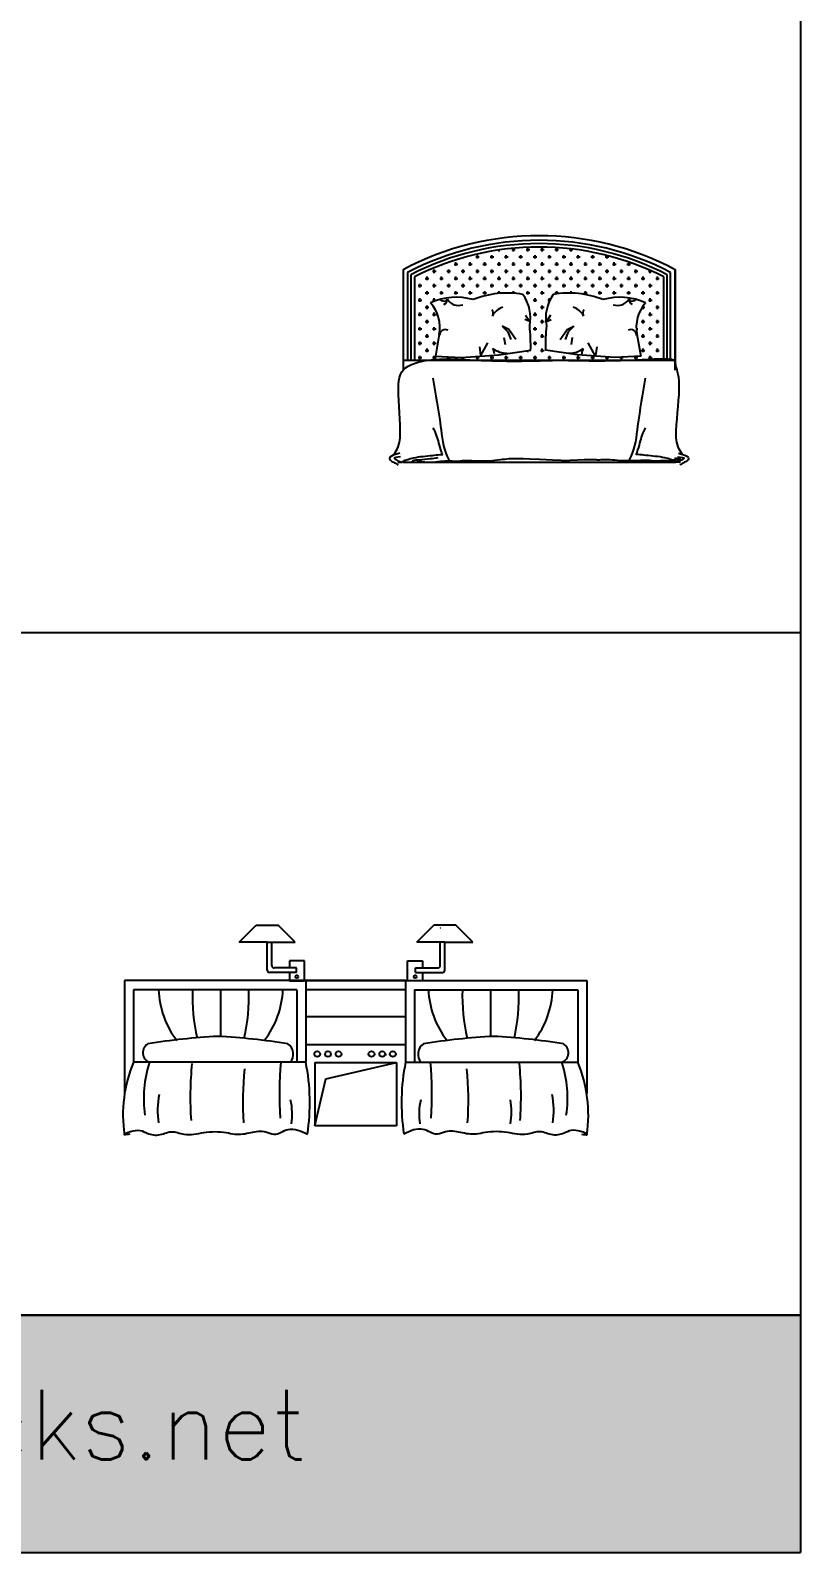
# Model space of a CAD drawing. Header units: millimetres. Extents: x 6388 to 59789, y -18725 to 8137.
# Drawn here: x 56393 to 59789, y -18725 to -12009 of the extents above; entities that cross this region are included whole.
import ezdxf

# ---------------------------------------------------------------- set-up
doc = ezdxf.new("R2010")
doc.units = ezdxf.units.MM
doc.layers.add('www.cad-blocks.net', color=7, linetype='Continuous')
doc.styles.get("Standard").update_dxf_attribs({"font": 'arial.ttf'})

# ---------------------------------------------------------------- blocks, each defined once
blk = doc.blocks.new('A$C765958B1')
for p, q in [((483.2, 942.1), (483.2, 948.7)), ((538.7, 950.1), (554.6, 950.1)), ((546.7, 942.1), (546.7, 956.4)), ((602.2, 950.1), (618.1, 950.1)), ((610.2, 942.1), (610.2, 958)), ((665.7, 950.1), (681.6, 950.1)), ((673.7, 942.1), (673.7, 958)), ((729.2, 950.1), (745.1, 950.1)), ((737.2, 942.1), (737.2, 958)), ((792.7, 950.1), (808.6, 950.1)), ((800.7, 942.1), (800.7, 953.4)), ((864.2, 942.1), (864.2, 944.2)), ((229.2, 878.6), (229.2, 882.6)), ((284.7, 886.6), (300.6, 886.6)), ((292.7, 878.6), (292.7, 894.5)), ((324.4, 910.4), (324.4, 914.3)), ((348.2, 886.6), (364.1, 886.6)), ((356.2, 878.6), (356.2, 894.5)), ((380, 918.3), (395.8, 918.3)), ((387.9, 910.4), (387.9, 926.3)), ((411.7, 886.6), (427.6, 886.6)), ((419.7, 878.6), (419.7, 894.5)), ((443.5, 918.3), (459.3, 918.3)), ((451.4, 910.4), (451.4, 926.3)), ((475.2, 886.6), (491.1, 886.6)), ((483.2, 878.6), (483.2, 894.5)), ((507, 918.3), (522.8, 918.3)), ((514.9, 910.4), (514.9, 926.3)), ((538.7, 886.6), (554.6, 886.6)), ((546.7, 878.6), (546.7, 894.5)), ((570.5, 918.3), (586.3, 918.3)), ((578.4, 910.4), (578.4, 926.3)), ((602.2, 886.6), (618.1, 886.6)), ((610.2, 878.6), (610.2, 894.5)), ((634, 918.3), (649.8, 918.3)), ((641.9, 910.4), (641.9, 926.3)), ((665.7, 886.6), (681.6, 886.6)), ((673.7, 878.6), (673.7, 894.5)), ((697.5, 918.3), (713.3, 918.3)), ((705.4, 910.4), (705.4, 926.3)), ((729.2, 886.6), (745.1, 886.6)), ((737.2, 878.6), (737.2, 894.5)), ((761, 918.3), (776.8, 918.3)), ((768.9, 910.4), (768.9, 926.3)), ((792.7, 886.6), (808.6, 886.6)), ((800.7, 878.6), (800.7, 894.5)), ((824.5, 918.3), (840.3, 918.3)), ((832.4, 910.4), (832.4, 926.3)), ((856.2, 886.6), (872.1, 886.6)), ((864.2, 878.6), (864.2, 894.5)), ((888, 918.3), (903.8, 918.3)), ((895.9, 910.4), (895.9, 926.3)), ((919.7, 886.6), (935.6, 886.6)), ((927.7, 878.6), (927.7, 894.5)), ((951.5, 918.3), (967.3, 918.3)), ((959.4, 910.4), (959.4, 923.9)), ((983.2, 886.6), (999.1, 886.6)), ((991.2, 878.6), (991.2, 894.5)), ((1046.7, 886.6), (1062.6, 886.6)), ((1054.7, 878.6), (1054.7, 894.5)), ((109.6, 823.1), (110.1, 823.1)), ((157.7, 823.1), (173.6, 823.1)), ((165.7, 815.1), (165.7, 831)), ((189.5, 854.8), (205.3, 854.8)), ((197.4, 846.9), (197.4, 862.8)), ((221.2, 823.1), (237.1, 823.1)), ((229.2, 815.1), (229.2, 831)), ((253, 854.8), (268.8, 854.8)), ((260.9, 846.9), (260.9, 862.8)), ((284.7, 823.1), (300.6, 823.1)), ((292.7, 815.1), (292.7, 831)), ((316.5, 854.8), (332.3, 854.8)), ((324.4, 846.9), (324.4, 862.8)), ((348.2, 823.1), (364.1, 823.1)), ((356.2, 815.1), (356.2, 831)), ((380, 854.8), (395.8, 854.8)), ((387.9, 846.9), (387.9, 862.8)), ((411.7, 823.1), (427.6, 823.1)), ((419.7, 815.1), (419.7, 831)), ((443.5, 854.8), (459.3, 854.8)), ((451.4, 846.9), (451.4, 862.8)), ((475.2, 823.1), (491.1, 823.1)), ((483.2, 815.1), (483.2, 831)), ((507, 854.8), (522.8, 854.8)), ((514.9, 846.9), (514.9, 862.8)), ((538.7, 823.1), (554.6, 823.1)), ((546.7, 815.1), (546.7, 831)), ((570.5, 854.8), (586.3, 854.8)), ((578.4, 846.9), (578.4, 862.8)), ((602.2, 823.1), (618.1, 823.1)), ((610.2, 815.1), (610.2, 831)), ((634, 854.8), (649.8, 854.8)), ((641.9, 846.9), (641.9, 862.8)), ((665.7, 823.1), (681.6, 823.1)), ((673.7, 815.1), (673.7, 831)), ((697.5, 854.8), (713.3, 854.8)), ((705.4, 846.9), (705.4, 862.8)), ((729.2, 823.1), (745.1, 823.1)), ((737.2, 815.1), (737.2, 831)), ((761, 854.8), (776.8, 854.8)), ((768.9, 846.9), (768.9, 862.8)), ((792.7, 823.1), (808.6, 823.1)), ((800.7, 815.1), (800.7, 831)), ((824.5, 854.8), (840.3, 854.8)), ((832.4, 846.9), (832.4, 862.8)), ((856.2, 823.1), (872.1, 823.1)), ((864.2, 815.1), (864.2, 831)), ((888, 854.8), (903.8, 854.8)), ((895.9, 846.9), (895.9, 862.8)), ((919.7, 823.1), (935.6, 823.1)), ((927.7, 815.1), (927.7, 831)), ((951.5, 854.8), (967.3, 854.8)), ((959.4, 846.9), (959.4, 862.8)), ((983.2, 823.1), (999.1, 823.1)), ((991.2, 815.1), (991.2, 831)), ((1015, 854.8), (1030.8, 854.8)), ((1022.9, 846.9), (1022.9, 862.8)), ((1046.7, 823.1), (1062.6, 823.1)), ((1054.7, 815.1), (1054.7, 831)), ((1078.5, 854.8), (1094.3, 854.8)), ((1086.4, 846.9), (1086.4, 862.8)), ((1110.2, 823.1), (1126.1, 823.1)), ((1118.2, 815.1), (1118.2, 831)), ((1142, 854.8), (1157, 854.8)), ((1149.9, 846.9), (1149.9, 858)), ((1173.7, 823.1), (1189.6, 823.1)), ((1181.7, 815.1), (1181.7, 831)), ((109.6, 759.6), (110.1, 759.6)), ((126, 791.3), (141.8, 791.3)), ((133.9, 783.4), (133.9, 799.3)), ((157.7, 759.6), (173.6, 759.6)), ((165.7, 751.6), (165.7, 767.5)), ((189.5, 791.3), (205.3, 791.3)), ((197.4, 783.4), (197.4, 799.3)), ((221.2, 759.6), (237.1, 759.6)), ((229.2, 751.6), (229.2, 767.5)), ((253, 791.3), (268.8, 791.3)), ((260.9, 783.4), (260.9, 799.3)), ((284.7, 759.6), (300.6, 759.6)), ((292.7, 751.6), (292.7, 767.5)), ((316.5, 791.3), (332.3, 791.3)), ((324.4, 783.4), (324.4, 799.3)), ((348.2, 759.6), (364.1, 759.6)), ((356.2, 751.6), (356.2, 767.5)), ((380, 791.3), (395.8, 791.3)), ((387.9, 783.4), (387.9, 799.3)), ((411.7, 759.6), (427.6, 759.6)), ((419.7, 751.6), (419.7, 767.5)), ((443.5, 791.3), (459.3, 791.3)), ((451.4, 783.4), (451.4, 799.3)), ((475.2, 759.6), (491.1, 759.6)), ((483.2, 756.9), (483.2, 767.5)), ((507, 791.3), (522.8, 791.3)), ((514.9, 783.4), (514.9, 799.3)), ((538.7, 759.6), (554.6, 759.6)), ((546.7, 757.5), (546.7, 767.5)), ((570.5, 791.3), (586.3, 791.3)), ((578.4, 783.4), (578.4, 799.3)), ((602.2, 759.6), (618.1, 759.6)), ((610.2, 751.6), (610.2, 767.5)), ((634, 791.3), (649.8, 791.3)), ((641.9, 783.4), (641.9, 799.3)), ((665.7, 759.6), (681.6, 759.6)), ((673.7, 751.6), (673.7, 767.5)), ((697.5, 791.3), (713.3, 791.3)), ((705.4, 783.4), (705.4, 799.3)), ((729.2, 759.6), (745.1, 759.6)), ((737.2, 754.8), (737.2, 767.5)), ((761, 791.3), (776.8, 791.3)), ((768.9, 783.4), (768.9, 799.3)), ((792.7, 759.6), (808.6, 759.6)), ((800.7, 758.3), (800.7, 767.5)), ((824.5, 791.3), (840.3, 791.3)), ((832.4, 783.4), (832.4, 799.3)), ((856.2, 759.6), (872.1, 759.6)), ((864.2, 751.9), (864.2, 767.5)), ((888, 791.3), (903.8, 791.3)), ((895.9, 783.4), (895.9, 799.3)), ((919.7, 759.6), (935.6, 759.6)), ((927.7, 751.6), (927.7, 767.5)), ((951.5, 791.3), (967.3, 791.3)), ((959.4, 783.4), (959.4, 799.3)), ((983.2, 759.6), (999.1, 759.6)), ((991.2, 751.6), (991.2, 767.5)), ((1015, 791.3), (1030.8, 791.3)), ((1022.9, 783.4), (1022.9, 799.3)), ((1046.7, 759.6), (1062.6, 759.6)), ((1054.7, 751.6), (1054.7, 767.5)), ((1078.5, 791.3), (1094.3, 791.3)), ((1086.4, 783.4), (1086.4, 799.3)), ((1110.2, 759.6), (1126.1, 759.6)), ((1118.2, 751.6), (1118.2, 767.5)), ((1142, 791.3), (1157.8, 791.3)), ((1149.9, 783.4), (1149.9, 799.3)), ((1173.7, 759.6), (1189.6, 759.6)), ((1181.7, 751.6), (1181.7, 767.5)), ((1205.5, 791.3), (1209.6, 791.3)), ((109.6, 696.1), (110.1, 696.1)), ((126, 727.8), (141.8, 727.8)), ((133.9, 719.9), (133.9, 735.8)), ((133.9, 656.4), (133.9, 672.3)), ((157.7, 696.1), (173.6, 696.1)), ((165.7, 688.1), (165.7, 704)), ((189.5, 727.8), (205.3, 727.8)), ((197.4, 722.5), (197.4, 735.8)), ((197.4, 656.4), (197.4, 672.3)), ((614.5, 696.1), (618.1, 696.1)), ((634, 727.8), (649.8, 727.8)), ((641.9, 719.9), (641.9, 735.8)), ((641.9, 656.4), (641.9, 672.3)), ((665.7, 696.1), (681.6, 696.1)), ((673.7, 688.1), (673.7, 704)), ((697.5, 727.8), (707.3, 727.8)), ((705.4, 723.8), (705.4, 735.8)), ((959.4, 734.2), (959.4, 735.8)), ((1086.4, 730.8), (1086.4, 735.8)), ((1114.3, 696.1), (1126.1, 696.1)), ((1118.2, 688.1), (1118.2, 701.8)), ((1142, 727.8), (1157.8, 727.8)), ((1149.9, 719.9), (1149.9, 735.8)), ((1149.9, 656.4), (1149.9, 672.3)), ((1173.7, 696.1), (1189.6, 696.1)), ((1181.7, 688.1), (1181.7, 704)), ((1205.5, 727.8), (1209.6, 727.8)), ((109.6, 632.6), (110.1, 632.6)), ((126, 664.3), (141.8, 664.3)), ((133.9, 592.9), (133.9, 608.8)), ((157.7, 632.6), (173.6, 632.6)), ((165.7, 624.6), (165.7, 640.5)), ((189.5, 664.3), (205.3, 664.3)), ((197.4, 592.9), (197.4, 608.8)), ((497.2, 611.8), (521.4, 587.6)), ((525.9, 598.2), (497.2, 611.8)), ((618.2, 633), (597, 642)), ((600.1, 661.7), (618.2, 633)), ((634, 664.3), (649.8, 664.3)), ((641.9, 592.9), (641.9, 608.8)), ((665.7, 632.6), (681.6, 632.6)), ((673.7, 624.6), (673.7, 640.5)), ((709.8, 661.7), (691.6, 633)), ((691.6, 633), (712.8, 642)), ((783.9, 598.2), (812.7, 611.8)), ((812.7, 611.8), (788.5, 587.6)), ((1110.2, 632.6), (1126.1, 632.6)), ((1118.2, 624.6), (1118.2, 640.5)), ((1142, 664.3), (1157.8, 664.3)), ((1149.9, 592.9), (1149.9, 608.8)), ((1173.7, 632.6), (1189.6, 632.6)), ((1181.7, 624.6), (1181.7, 640.5)), ((1205.5, 664.3), (1209.6, 664.3)), ((109.6, 569.1), (110.1, 569.1)), ((126, 600.8), (141.8, 600.8)), ((126, 537.3), (141.8, 537.3)), ((133.9, 529.4), (133.9, 545.3)), ((157.7, 569.1), (173.6, 569.1)), ((165.7, 561.1), (165.7, 577)), ((189.5, 600.8), (205.3, 600.8)), ((189.5, 537.3), (205.3, 537.3)), ((197.4, 529.4), (197.4, 545.3)), ((218.9, 576.6), (202.1, 479.8)), ((401.7, 480), (433.9, 538.6)), ((503.9, 563.2), (509.5, 531.1)), ((521.4, 587.6), (535, 554.3)), ((557.7, 554.3), (525.9, 598.2)), ((634, 600.8), (649.8, 600.8)), ((634, 537.3), (649.8, 537.3)), ((641.9, 529.4), (641.9, 545.3)), ((665.7, 569.1), (681.6, 569.1)), ((673.7, 561.1), (673.7, 577)), ((752.1, 554.3), (783.9, 598.2)), ((788.5, 587.6), (774.8, 554.3)), ((806, 563.2), (800.3, 531.1)), ((908.1, 480), (875.9, 538.6)), ((1088.2, 600.8), (1094.3, 600.8)), ((1090.9, 576.6), (1107.7, 479.8)), ((1110.2, 569.1), (1126.1, 569.1)), ((1118.2, 561.1), (1118.2, 577)), ((1142, 600.8), (1157.8, 600.8)), ((1142, 537.3), (1157.8, 537.3)), ((1149.9, 529.4), (1149.9, 545.3)), ((1173.7, 569.1), (1189.6, 569.1)), ((1181.7, 561.1), (1181.7, 577)), ((1205.5, 600.8), (1209.6, 600.8)), ((1205.5, 537.3), (1209.6, 537.3)), ((109.6, 505.6), (110.1, 505.6)), ((126, 473.8), (141.8, 473.8)), ((133.9, 465.9), (133.9, 481.8)), ((157.7, 505.6), (173.6, 505.6)), ((165.7, 497.6), (165.7, 513.5)), ((189.5, 473.8), (205.3, 473.8)), ((197.4, 465.9), (197.4, 481.8)), ((202.1, 479.8), (316, 474.1)), ((253, 473.8), (268.8, 473.8)), ((260.9, 467.8), (260.9, 476.9)), ((316, 474.1), (481.7, 485.5)), ((316.5, 473.8), (332.3, 473.8)), ((324.4, 465.9), (324.4, 474.7)), ((380, 473.8), (395.8, 473.8)), ((387.9, 465.9), (387.9, 479.1)), ((396.1, 521.6), (401.7, 483.8)), ((443.5, 473.8), (459.3, 473.8)), ((451.4, 465.9), (451.4, 481.8)), ((481.7, 485.5), (622.4, 505.9)), ((507, 473.8), (522.8, 473.8)), ((514.9, 465.9), (514.9, 481.8)), ((570.5, 473.8), (586.3, 473.8)), ((578.4, 465.9), (578.4, 481.8)), ((610.2, 497.6), (610.2, 504.1)), ((634, 473.8), (649.8, 473.8)), ((641.9, 465.9), (641.9, 481.8)), ((665.7, 505.6), (681.6, 505.6)), ((673.7, 497.6), (673.7, 513.5)), ((828.2, 485.5), (687.5, 505.9)), ((697.5, 473.8), (713.3, 473.8)), ((705.4, 465.9), (705.4, 481.8)), ((737.2, 497.6), (737.2, 498.7)), ((761, 473.8), (776.8, 473.8)), ((768.9, 465.9), (768.9, 481.8)), ((824.5, 473.8), (840.3, 473.8)), ((993.8, 474.1), (828.2, 485.5)), ((832.4, 465.9), (832.4, 481.8)), ((888, 473.8), (903.8, 473.8)), ((895.9, 465.9), (895.9, 480.9)), ((913.8, 521.6), (908.1, 483.8)), ((951.5, 473.8), (967.3, 473.8)), ((959.4, 465.9), (959.4, 476.5)), ((1107.7, 479.8), (993.8, 474.1)), ((1015, 473.8), (1030.8, 473.8)), ((1022.9, 465.9), (1022.9, 475.6)), ((1078.5, 473.8), (1094.3, 473.8)), ((1086.4, 465.9), (1086.4, 478.7)), ((1110.2, 505.6), (1126.1, 505.6)), ((1118.2, 497.6), (1118.2, 513.5)), ((1142, 473.8), (1157.8, 473.8)), ((1149.9, 465.9), (1149.9, 481.8)), ((1173.7, 505.6), (1189.6, 505.6)), ((1181.7, 497.6), (1181.7, 513.5)), ((1205.5, 473.8), (1209.6, 473.8))]:
    blk.add_line(p, q)
at = {"extrusion": (-5.62396e-32, -1.83698e-16, -1)}
for p, q in [((59.6, 861.8), (59.6, 418.6)), ((79.6, 849), (79.6, 461.8)), ((94.6, 839.3), (94.6, 461.8)), ((109.6, 829.6), (109.6, 461.8)), ((1209.6, 461.8), (1209.6, 829.6)), ((1224.6, 461.8), (1224.6, 839.3)), ((1239.6, 461.8), (1239.6, 849)), ((1259.6, 418.5), (1259.6, 861.8)), ((1259.6, 861.8), (1259.6, 418.6)), ((59.6, 461.8), (1259.6, 461.8)), ((59.6, 11.8), (1216.8, 11.8))]:
    blk.add_line(p, q, dxfattribs=at)
for centre, radius, start, end in [((659.6, -264.6), 1276.2, 61.95607, 118.04393), ((659.6, -259), 1250.6, 62.36845, 117.63155), ((659.6, -254.5), 1231.2, 62.68297, 117.31703), ((659.6, -249.9), 1211.6, 63.00206, 116.99794), ((294.1, 463), 276.9, 74.41077, 114.16954), ((518.4, 352.3), 406.1, 80.14569, 111.6607), ((438.2, 647.4), 182.9, 349.74638, 35.05665), ((871.6, 647.4), 182.9, 144.94335, 190.25362), ((791.4, 352.3), 406.1, 68.3393, 99.85431), ((1015.7, 463), 276.9, 65.83046, 105.58923), ((57.1, 606.9), 164.7, 349.00747, 41.34021), ((239.9, 747.9), 24.6, 222.49577, 296.57645), ((233.9, 726.7), 19.1, 288.44388, 15.93759), ((304.2, 761.8), 57.9, 211.79038, 289.08169), ((436.8, 669.6), 21.1, 328.8176, 44.60908), ((525, 619.3), 81.1, 107.80539, 152.13988), ((784.8, 619.3), 81.1, 27.86012, 72.19461), ((873.1, 669.6), 21.1, 135.39092, 211.1824), ((1005.6, 761.8), 57.9, 250.91831, 328.20962), ((1076, 726.7), 19.1, 164.06241, 251.55612), ((1069.9, 747.9), 24.6, 243.42355, 317.50423), ((1252.7, 606.9), 164.7, 138.65979, 190.99253), ((-361.4, 522.9), 983.9, 359.00704, 5.35828), ((1671.2, 522.9), 983.9, 174.64172, 180.99296), ((247.3, 570.4), 27, 66.49974, 178.7128), ((1062.5, 570.4), 27, 1.2872, 113.50026), ((518.2, 598.5), 105.4, 232.88164, 270.26586), ((431.8, 492.1), 30.6, 358.18105, 41.80416), ((791.7, 598.5), 105.4, 269.73414, 307.11836), ((878, 492.1), 30.6, 138.19584, 181.81895)]:
    blk.add_arc(centre, radius, start, end)
for points, knots in [([(14.9, 43), (21.9, 49.4), (46.8, 87.5), (49.5, 181.4), (28.8, 376.4), (60.2, 436.6), (205.4, 475), (434.6, 455.3), (625, 458.4), (719.2, 461.7)], [0, 0, 0, 0, 28.320233, 100.953775, 269.820348, 420.691469, 489.161544, 656.134073, 940.569207, 940.569207, 940.569207, 940.569207]), ([(1296.4, 43), (1289.4, 49.4), (1264.4, 87.5), (1261.8, 181.4), (1290.3, 376.4), (1258.9, 436.6), (1263.7, 475), (1034.5, 455.3), (844.1, 458.4), (719.2, 461.7)], [0, 0, 0, 0, 28.320233, 100.953775, 269.820348, 420.691469, 489.161544, 656.134073, 940.569207, 940.569207, 940.569207, 940.569207]), ([(191.3, 164.5), (196.6, 153.4), (211.8, 122.1), (218.5, 83.9), (231.5, 47.1), (233, 44.7)], [0, 0, 0, 0, 37.234018, 105.386078, 113.844905, 113.844905, 113.844905, 113.844905]), ([(1127.9, 164.5), (1122.5, 153.4), (1107.3, 122.1), (1100.6, 83.9), (1087.7, 47.1), (1086.2, 44.7)], [0, 0, 0, 0, 37.234018, 105.386078, 113.844905, 113.844905, 113.844905, 113.844905]), ([(36.4, 12.5), (41.1, 12.3), (54.5, 11.9), (62, 19), (114.1, 36), (173.5, 40.6), (213.7, 45), (229.9, 47.2), (232.6, 45), (233, 44.7)], [0, 0, 0, 0, 14.447875, 40.468341, 96.220884, 181.018327, 216.046098, 224.609189, 226.185962, 226.185962, 226.185962, 226.185962]), ([(212.8, 31.3), (192.1, 28.2), (164.9, 24.2), (90.7, 19.6), (113.1, 10.3), (126.9, 15.9), (151.9, 14), (184.1, 11), (223.4, 16.9), (266.4, 19.2), (302.2, 16), (332.6, 21.4), (426.8, 15.7), (460.5, 20), (531.4, 29.6), (552, 27.5), (565.4, 31.6), (795, 19.3)], [0, 0, 0, 0, 87.513803, 114.592793, 124.77702, 141.903576, 160.817021, 198.691115, 240.471478, 280.23486, 329.410006, 348.41762, 373.077233, 428.05708, 447.802257, 468.691939, 491.310217, 491.310217, 491.310217, 491.310217]), ([(1256.3, 31.3), (1277, 28.2), (1304.2, 24.2), (1228.5, 19.6), (1206, 10.3), (1192.3, 15.9), (1167.3, 14), (1285, 11), (1245.7, 16.9), (1202.7, 19.2), (1166.9, 16), (1136.5, 21.4), (1042.3, 15.7), (1008.6, 20), (942.3, 24.4), (919.6, 19.3), (902.1, 25.5), (795, 19.3)], [0, 0, 0, 0, 87.513803, 114.592793, 124.77702, 141.903576, 160.817021, 198.691115, 240.471478, 280.23486, 329.410006, 348.41762, 373.077233, 428.05708, 447.802257, 468.691939, 491.310217, 491.310217, 491.310217, 491.310217]), ([(1282.8, 12.5), (1278, 12.3), (1264.7, 11.9), (1257.1, 19), (1205.1, 36), (1145.7, 40.6), (1105.5, 45), (1089.3, 47.2), (1086.6, 45), (1086.2, 44.7)], [0, 0, 0, 0, 14.447875, 40.468341, 96.220884, 181.018327, 216.046098, 224.609189, 226.185962, 226.185962, 226.185962, 226.185962])]:
    blk.add_open_spline(points, degree=3, knots=knots)
for points in [[(191.3, 382.9), (225, 171.9), (254.9, 36.9), (266.2, 14.5)], [(1127.9, 382.9), (1094.2, 171.9), (1064.2, 36.9), (1053, 14.5)], [(45.1, 51.5), (25.9, 46), (0.1, 27.7), (6.5, 18), (21.6, 10.2), (38.6, 0)], [(48.9, 35.9), (21.9, 28), (27.2, 24.7), (36.9, 18.2), (55.1, 12.5)], [(1270.3, 35.9), (1297.2, 28), (1292, 24.7), (1282.3, 18.2), (1264.1, 12.5)], [(1274.1, 51.5), (1293.3, 46), (1319.1, 27.7), (1312.7, 18), (1297.6, 10.2), (1280.5, 0)]]:
    blk.add_spline(points, degree=3)
blk = doc.blocks.new('A$C49B23DA0')
for p, q in [((253.9, 425.4), (291.4, 462.9)), ((291.4, 462.9), (340, 462.9)), ((377.4, 425.4), (340, 462.9)), ((645.5, 425.4), (683, 462.9)), ((731.6, 462.9), (683, 462.9)), ((769, 425.4), (731.6, 462.9)), ((315.7, 425.4), (253.9, 425.4)), ((315.7, 425.4), (377.4, 425.4)), ((315.7, 363.4), (315.7, 425.4)), ((325.7, 373.4), (325.7, 425.4)), ((707.3, 425.4), (645.5, 425.4)), ((697.3, 373.4), (697.3, 425.4)), ((707.3, 363.4), (707.3, 425.4)), ((707.3, 425.4), (769, 425.4)), ((364.5, 383.9), (364.5, 368.4)), ((398.2, 383.9), (364.5, 383.9)), ((398.2, 339.9), (398.2, 383.9)), ((624.7, 339.9), (624.7, 383.9)), ((624.7, 383.9), (658.4, 383.9)), ((658.4, 383.9), (658.4, 368.4)), ((620.7, 340.2), (0.7, 340.2)), ((0.7, 340.2), (0.9, 91.3)), ((380.1, 358.4), (320.7, 358.4)), ((380.1, 368.4), (330.7, 368.4)), ((364.5, 358.4), (364.5, 339.9)), ((364.5, 339.9), (398.2, 339.9)), ((380.1, 358.4), (380.1, 368.4)), ((400.7, 340.2), (1020.7, 340.2)), ((400.7, 340.2), (400.7, 160.2)), ((400.7, 340.2), (400.7, 180.2)), ((620.7, 340.2), (620.7, 160.2)), ((658.4, 339.9), (624.7, 339.9)), ((642.9, 358.4), (642.9, 368.4)), ((642.9, 368.4), (692.3, 368.4)), ((642.9, 358.4), (702.3, 358.4)), ((658.4, 358.4), (658.4, 339.9)), ((1020.7, 340.2), (1020.5, 91.3)), ((380.7, 320.2), (20.7, 320.2)), ((20.7, 320.2), (20.7, 160.2)), ((380.7, 320.2), (380.7, 160.2)), ((620.7, 320.2), (400.7, 320.2)), ((620.7, 320.2), (400.7, 320.2)), ((640.7, 320.2), (640.7, 160.2)), ((640.7, 320.2), (1000.7, 320.2)), ((1000.7, 320.2), (1000.7, 160.2)), ((620.7, 260.2), (400.7, 260.2)), ((400.7, 199.6), (620.7, 199.6)), ((400.7, 160.2), (20.7, 160.2)), ((420.7, 159.6), (600.7, 159.6)), ((420.7, 159.6), (420.7, 19.6)), ((444.9, 123.8), (600.7, 159.6)), ((600.7, 159.6), (600.7, 19.6)), ((620.7, 160.2), (1000.7, 160.2)), ((420.7, 19.6), (444.9, 123.8)), ((600.7, 19.6), (420.7, 19.6))]:
    blk.add_line(p, q)
at = {"linetype": 'ByBlock'}
for p, q in [((697.1, 456.4), (697.9, 456.4)), ((578.2, 177.1), (578.9, 177.1))]:
    blk.add_line(p, q, dxfattribs=at)
at = {"linetype": 'ByBlock', "const_width": 0.75}
for points in [[(696.8, 456.4, 1), (696, 456.4, 1)], [(577.8, 177.1, 1), (577, 177.1, 1)]]:
    blk.add_lwpolyline(points, format="xyb", close=True, dxfattribs=at)
for centre, radius in [((381.1, 348.9), 3.12), ((641.8, 348.9), 3.12), ((426, 178.3), 6.3), ((449.7, 178.3), 6.3), ((473.1, 178.3), 6.3), ((545.6, 178.3), 6.3), ((569.3, 178.3), 6.3), ((592.7, 178.3), 6.3)]:
    blk.add_circle(centre, radius)
for centre, radius, start, end in [((330.7, 373.4), 5, 180, 270), ((692.3, 373.4), 5, 270, 0), ((320.7, 363.4), 5, 180, 270), ((702.3, 363.4), 5, 270, 0), ((275.9, 329.1), 200.2, 182.5584, 217.0373), ((577.4, 305.5), 426.6, 178.0291, 192.4939), ((-79566.6, 316.4), 79779.9, 359.928471, 0.002697), ((-151.1, 307.5), 426.6, 347.1951, 1.7053), ((152.7, 329.3), 198, 322.4459, 357.3511), ((868.8, 329.3), 198, 182.6489, 217.5541), ((1172.5, 307.5), 426.6, 178.2947, 192.8049), ((80588.1, 316.4), 79779.9, 179.997303, 180.071529), ((444.1, 305.5), 426.6, 347.5061, 1.9709), ((745.5, 329.1), 200.2, 322.9627, 357.4416), ((275.8, -1164.9), 1383.8, 92.8578, 99.2799), ((137.9, -1164.9), 1383.8, 80.7201, 87.1422), ((883.6, -1164.9), 1383.8, 92.8578, 99.2799), ((745.6, -1164.9), 1383.8, 80.7201, 87.1422), ((64.1, 181.3), 22.6, 120.4324, 249.4525), ((346.4, 178.2), 26.9, 317.7761, 57.0057), ((675.1, 178.2), 26.9, 122.9943, 222.2239), ((957.3, 181.3), 22.6, 290.5475, 59.5676), ((303.6, 43.6), 306, 157.5994, 188.1506), ((299.3, 80.5), 255.8, 161.8557, 188.2744), ((896.7, 84.2), 750.7, 174.3799, 184.027), ((957.7, 75.6), 695.7, 174.241, 184.0722), ((1136.4, 89.9), 793.7, 174.9164, 183.8394), ((-36.8, 71.3), 446.5, 351.0185, 11.4794), ((1058.3, 71.3), 446.5, 168.5206, 188.9815), ((-114.9, 89.9), 793.7, 356.1606, 5.0836), ((63.7, 75.6), 695.7, 355.9278, 5.759), ((124.7, 84.2), 750.7, 355.973, 5.6201), ((722.1, 80.5), 255.8, 351.7256, 18.1443), ((717.8, 43.6), 306, 351.8494, 22.4006), ((255.9, 52.8), 181.9, 168.4097, 188.4048), ((234.3, 46.3), 136.5, 350.7959, 13.0263), ((787.1, 46.3), 136.5, 166.9737, 189.2041), ((659.8, 50.7), 194.4, 352.2269, 7.7731), ((765.6, 52.8), 181.9, 351.5952, 11.5903)]:
    blk.add_arc(centre, radius, start, end)
for points in [[(12.8, 1.6), (0.7, 0.2), (30.4, 10.4), (47.9, 5.1), (76, -0.1), (104.1, 6.9), (132.2, 1.6), (176, 5.1), (225.2, 5.1), (244.5, 1.6), (279.6, 5.1), (312.9, 6.9), (330.5, 1.6), (362.1, 12.1), (404.2, 1.6)], [(1008.6, 1.6), (1020.7, 0.2), (991.1, 10.4), (973.5, 5.1), (945.5, -0.1), (917.4, 6.9), (889.3, 1.6), (845.4, 5.1), (796.3, 5.1), (777, 1.6), (741.9, 5.1), (708.5, 6.9), (691, 1.6), (659.4, 12.1), (617.3, 1.6)]]:
    blk.add_spline(points, degree=3)
blk = doc.blocks.new('FORMAT')
at = {"true_color": 0x546d8e}
h = blk.add_hatch(color=155, dxfattribs=at)
h.set_gradient(color1=(68, 68, 68), color2=(84, 109, 142), tint=1)
h.paths.add_polyline_path([(59789.4, -18724.9), (59789.4, -17676.9), (10116.5, -17676.9), (10116.5, -18724.9)])
h.paths.add_polyline_path([(45164.9, -18390.5), (59402.3, -18390.5), (59402.3, -17929.8), (45164.9, -17929.8)], flags=24)
at = {"color": 155, "true_color": 0x546d8e}
for p, q in [((59789.4, 8137.1), (59789.4, -18724.9)), ((10116.5, -14664.9), (59789.4, -14664.9)), ((59789.4, -17676.9), (10116.5, -17676.9)), ((10116.5, -17676.9), (59789.4, -17676.9)), ((10116.5, -18724.9), (59789.4, -18724.9))]:
    blk.add_line(p, q, dxfattribs=at)
blk.add_line((10116.5, -17676.9), (59789.4, -17676.9))
at = {"color": 155, "true_color": 0x546d8e, "insert": (45241.7, -18006.6), "char_height": 307.125, "attachment_point": 1}
blk.add_mtext_dynamic_manual_height_columns('{\\Fsimplex|c0;\\C7;download more free cad collection at: www.cad-blocks.net}', width=45138.163, gutter_width=12.5, heights=[0], dxfattribs=at)

msp = doc.modelspace()

# ---------------------------------------------------------------- block references
msp.add_blockref('A$C765958B1', (57976.9, -13926.6))
at = {"xscale": 2, "yscale": 2, "zscale": 2}
msp.add_blockref('A$C49B23DA0', (56806.1, -16882), dxfattribs=at)
at = {"layer": 'www.cad-blocks.net'}
msp.add_blockref('FORMAT', (0, 0), dxfattribs=at)

doc.saveas('drawing.dxf')
